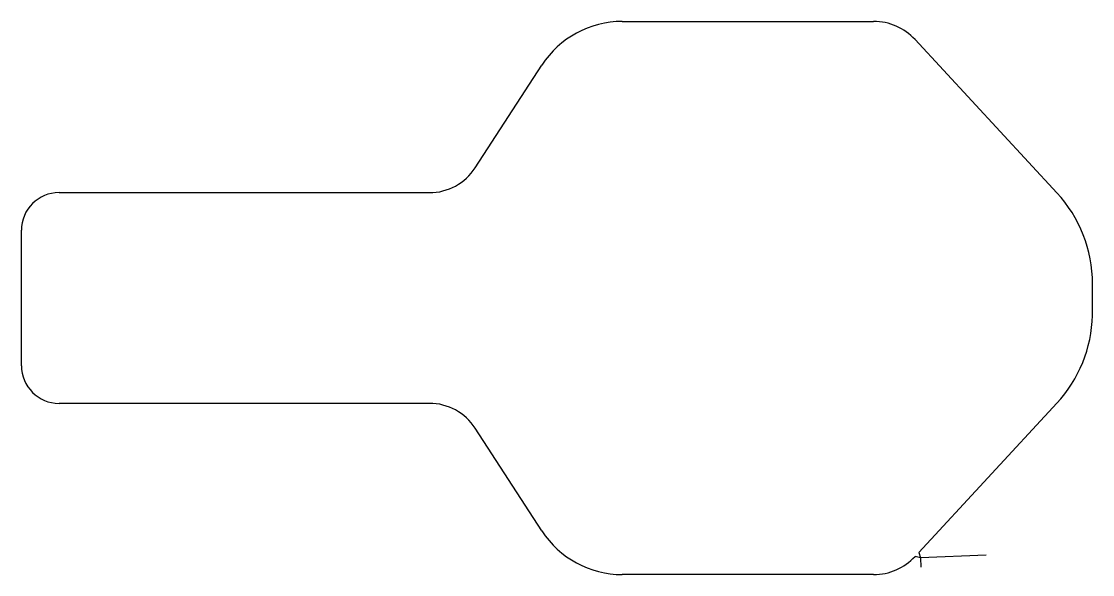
# Model space of a CAD drawing. Header units: metres. Extents: x 253 to 823, y 248 to 542.
import ezdxf

# ---------------------------------------------------------------- set-up
doc = ezdxf.new("R2010")
doc.units = ezdxf.units.M

msp = doc.modelspace()

# ---------------------------------------------------------------- linework, layer by layer
at = {"layer": 'TOOL_0'}
for p, q in [((572.966, 542.492), (706.606, 542.492)), ((728.618, 532.875), (804.001, 451.469)), ((494.755, 464.698), (530.194, 519.269)), ((273.473, 451.493), (470.434, 451.493)), ((253.473, 359.493), (253.473, 431.493)), ((470.434, 339.493), (273.473, 339.493)), ((804.001, 339.513), (730.657, 260.309)), ((530.194, 271.717), (494.755, 326.288)), ((731.545, 257.444), (728.618, 258.11)), ((730.657, 260.309), (731.546, 257.442)), ((766.52, 258.76), (731.545, 257.444)), ((731.546, 257.442), (731.734, 252.446)), ((706.606, 248.493), (572.966, 248.493))]:
    msp.add_line(p, q, dxfattribs=at)
for centre, radius, start, end in [((572.966, 491.492), 51, 90, 146.99949), ((706.583, 512.439), 30.053, 42.84388, 89.95615), ((470.415, 480.529), 29.036, 270.03749, 326.95959), ((273.473, 431.493), 20, 90, 180), ((751.723, 403.059), 71.25, 0, 42.80002), ((103.417, 395.492), 719.596, 359.26467, 0.602512), ((751.654, 387.952), 71.32, 317.22054, 358.63818), ((273.473, 359.493), 20, 180, 270), ((470.414, 310.458), 29.036, 33.03768, 89.96053), ((572.966, 299.493), 51, 212.99957, 270), ((706.583, 278.546), 30.053, 270.04385, 317.15612)]:
    msp.add_arc(centre, radius, start, end, dxfattribs=at)

doc.saveas('drawing.dxf')
